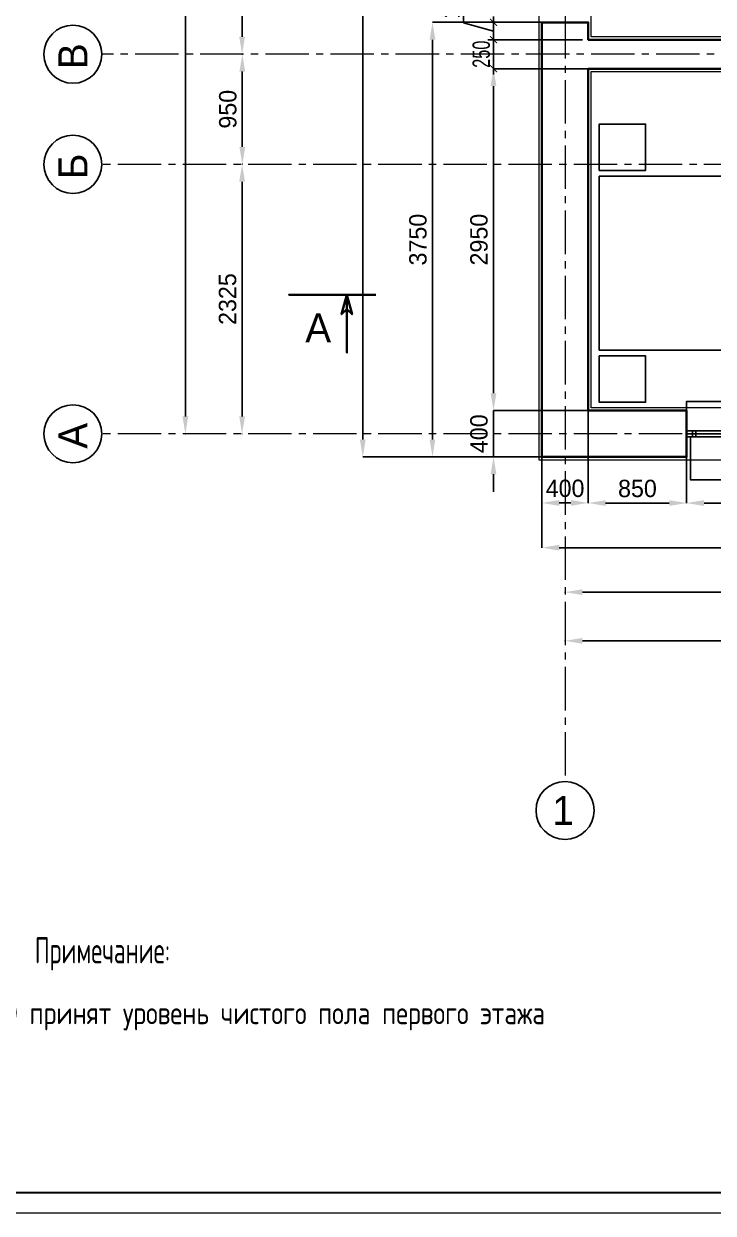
# Model space of a CAD drawing. Header units: millimetres. Extents: x 306212 to 393045, y -154783 to -111932.
# Drawn here: x 346910 to 352863, y -132283 to -122020 of the extents above; entities that cross this region are included whole.
import ezdxf
from ezdxf.enums import TextEntityAlignment as Align

# ---------------------------------------------------------------- set-up
doc = ezdxf.new("R2010")
doc.units = ezdxf.units.MM
doc.linetypes.add('CENTER2', pattern=[1.125, 0.75, -0.125, 0.125, -0.125])
for name, color, linetype in [('0 duvar', 2, 'Continuous'), ('AHSAP KAPI', 152, 'Continuous'), ('AKS', 252, 'CENTER2'), ('tefris', 8, 'Continuous')]:
    doc.layers.add(name, color=color, linetype=linetype)
doc.layers.add('ahsap', color=222, linetype='Continuous', lineweight=13)
doc.layers.add('OLCU', color=7, linetype='Continuous', lineweight=13)
doc.styles.add('SPDS', font='SPDS.shx')
doc.styles.add('TR', font='tsimplex.shx', dxfattribs={"width": 0.7})
doc.dimstyles.new('ISO-25', dxfattribs={"dimtxt": 100, "dimasz": 2.5, "dimexe": 1.25, "dimexo": 0.625, "dimtad": 1, "dimdec": 0, "dimtxsty": 'Standard', "dimcen": 2.5, "dimadec": 0, "dimazin": 0, "dimtfac": 1, "dimtdec": 0, "dimtmove": 0, "dimatfit": 3, "dimfxl": 0, "dimarcsym": 0})
doc.dimstyles.get("Standard").update_dxf_attribs({"dimtxt": 125, "dimasz": 60, "dimexe": 50, "dimexo": 50, "dimgap": 30, "dimtad": 1, "dimdec": 0, "dimzin": 0, "dimdsep": 46, "dimtxsty": 'TR', "dimblk": 'ARCHTICK', "dimcen": 90, "dimdle": 50, "dimclrt": 256, "dimadec": 0, "dimazin": 0, "dimtfac": 1, "dimtdec": 0, "dimtofl": 0, "dimtmove": 1, "dimatfit": 3, "dimldrblk": 'ARCHTICK', "dimfxl": 0, "dimtolj": 1, "dimtzin": 0, "dimarcsym": 0})

# ---------------------------------------------------------------- blocks, each defined once
blk = doc.blocks.new('*D500')
at = {"layer": 'ahsap', "color": 0, "lineweight": -2}
for p, q in [((351584, -126922), (351584, -126926)), ((351734, -126924), (355034, -126924)), ((355184, -126922), (355184, -126926))]:
    blk.add_line(p, q, dxfattribs=at)
at = {"layer": 'ahsap', "color": 0}
for points in [[(351734, -126899), (351734, -126949), (351584, -126924)], [(355034, -126899), (355034, -126949), (355184, -126924)]]:
    blk.add_solid(points, dxfattribs=at)
at = {"layer": 'DEFPOINTS', "color": 0}
for p in [(351584, -125782), (355184, -125782), (355184, -126924)]:
    blk.add_point(p, dxfattribs=at)
at = {"layer": 'ahsap', "color": 0, "insert": (353384, -126799), "char_height": 150, "attachment_point": 5}
blk.add_mtext('3600', dxfattribs=at)
blk = doc.blocks.new('*D505')
at = {"layer": 'ahsap', "color": 0, "lineweight": -2}
for p, q in [((348797, -120732), (348793, -120732)), ((348795, -120882), (348795, -122132)), ((348797, -122282), (348793, -122282))]:
    blk.add_line(p, q, dxfattribs=at)
at = {"layer": 'ahsap', "color": 0}
for points in [[(348770, -120882), (348820, -120882), (348795, -120732)], [(348770, -122132), (348820, -122132), (348795, -122282)]]:
    blk.add_solid(points, dxfattribs=at)
at = {"layer": 'DEFPOINTS', "color": 0}
for p in [(351359, -120732), (348795, -122282), (351359, -122282)]:
    blk.add_point(p, dxfattribs=at)
at = {"layer": 'ahsap', "color": 0, "insert": (348670, -121507), "char_height": 150, "attachment_point": 5, "rotation": 90}
blk.add_mtext('1550', dxfattribs=at)
blk = doc.blocks.new('*D506')
at = {"layer": 'ahsap', "color": 0, "lineweight": -2}
for p, q in [((348799, -122282), (348795, -122282)), ((348797, -122432), (348797, -123082)), ((348799, -123232), (348795, -123232))]:
    blk.add_line(p, q, dxfattribs=at)
at = {"layer": 'ahsap', "color": 0}
for points in [[(348772, -122432), (348822, -122432), (348797, -122282)], [(348772, -123082), (348822, -123082), (348797, -123232)]]:
    blk.add_solid(points, dxfattribs=at)
at = {"layer": 'DEFPOINTS', "color": 0}
for p in [(351359, -122282), (348797, -123232), (351359, -123232)]:
    blk.add_point(p, dxfattribs=at)
at = {"layer": 'ahsap', "color": 0, "insert": (348672, -122757), "char_height": 150, "attachment_point": 5, "rotation": 90}
blk.add_mtext('950', dxfattribs=at)
blk = doc.blocks.new('*D507')
at = {"layer": 'ahsap', "color": 0, "lineweight": -2}
for p, q in [((348797, -123232), (348794, -123232)), ((348795, -123382), (348795, -125407)), ((348797, -125557), (348794, -125557))]:
    blk.add_line(p, q, dxfattribs=at)
at = {"layer": 'ahsap', "color": 0}
for points in [[(348770, -123382), (348820, -123382), (348795, -123232)], [(348770, -125407), (348820, -125407), (348795, -125557)]]:
    blk.add_solid(points, dxfattribs=at)
at = {"layer": 'DEFPOINTS', "color": 0}
for p in [(351359, -123232), (348795, -125557), (351359, -125557)]:
    blk.add_point(p, dxfattribs=at)
at = {"layer": 'ahsap', "color": 0, "insert": (348670, -124395), "char_height": 150, "attachment_point": 5, "rotation": 90}
blk.add_mtext('2325', dxfattribs=at)
blk = doc.blocks.new('*D508')
at = {"layer": 'ahsap', "color": 0, "lineweight": -2}
for p, q in [((350966, -125207), (350966, -125057)), ((351782, -125357), (350966, -125357)), ((350966, -125757), (350966, -125357)), ((351383, -125757), (350966, -125757)), ((350966, -125907), (350966, -126057))]:
    blk.add_line(p, q, dxfattribs=at)
at = {"layer": 'ahsap', "color": 0}
for points in [[(350941, -125207), (350991, -125207), (350966, -125357)], [(350941, -125907), (350991, -125907), (350966, -125757)]]:
    blk.add_solid(points, dxfattribs=at)
at = {"layer": 'DEFPOINTS', "color": 0}
for p in [(350966, -125357), (351783, -125357), (351384, -125757)]:
    blk.add_point(p, dxfattribs=at)
at = {"layer": 'ahsap', "color": 0, "insert": (350841, -125557), "char_height": 150, "attachment_point": 5, "rotation": 90}
blk.add_mtext('400', dxfattribs=at)
blk = doc.blocks.new('*D509')
at = {"layer": 'ahsap', "color": 0, "lineweight": -2}
for p, q in [((351783, -122407), (350966, -122407)), ((350966, -125207), (350966, -122557)), ((351783, -125357), (350966, -125357))]:
    blk.add_line(p, q, dxfattribs=at)
at = {"layer": 'ahsap', "color": 0}
for points in [[(350941, -122557), (350991, -122557), (350966, -122407)], [(350941, -125207), (350991, -125207), (350966, -125357)]]:
    blk.add_solid(points, dxfattribs=at)
at = {"layer": 'DEFPOINTS', "color": 0}
for p in [(350966, -122407), (351784, -122407), (351784, -125357)]:
    blk.add_point(p, dxfattribs=at)
at = {"layer": 'ahsap', "color": 0, "insert": (350841, -123882), "char_height": 150, "attachment_point": 5, "rotation": 90}
blk.add_mtext('2950', dxfattribs=at)
blk = doc.blocks.new('_ArchTick')
at = {"color": 0, "linetype": 'ByBlock', "const_width": 0.15}
blk.add_lwpolyline([(-0.5, -0.5), (0.5, 0.5)], dxfattribs=at)
blk = doc.blocks.new('*D496')
at = {"layer": 'DEFPOINTS', "color": 0}
for p in [(350966, -122157), (350966, -122157), (350966, -122407)]:
    blk.add_point(p, dxfattribs=at)
at = {"layer": 'OLCU', "color": 0, "lineweight": -2}
for p, q in [((350966, -122457), (350966, -122107)), ((350916, -122157), (350916, -122157))]:
    blk.add_line(p, q, dxfattribs=at)
at = {"layer": 'OLCU', "color": 0, "lineweight": -2, "xscale": 60, "yscale": 60, "zscale": 60}
for p, rotation in [((350966, -122157), 90), ((350966, -122407), 270)]:
    blk.add_blockref('_ArchTick', p, dxfattribs=dict(at, rotation=rotation))
at = {"layer": 'OLCU', "insert": (350861, -122282), "char_height": 150, "attachment_point": 5, "rotation": 90, "style": 'TR'}
blk.add_mtext('\\A1;250', dxfattribs=at)
blk = doc.blocks.new('*D510')
at = {"layer": 'DEFPOINTS', "color": 0}
for p in [(350966, -122007), (351384, -122007), (351784, -122157)]:
    blk.add_point(p, dxfattribs=at)
at = {"layer": 'OLCU', "color": 0, "lineweight": -2}
for p, q in [((350706, -122011), (350706, -121701)), ((350966, -122082), (350706, -122011)), ((351334, -122007), (350916, -122007)), ((350966, -122207), (350966, -121957)), ((351734, -122157), (350916, -122157))]:
    blk.add_line(p, q, dxfattribs=at)
at = {"layer": 'OLCU', "color": 0, "lineweight": -2, "xscale": 60, "yscale": 60, "zscale": 60}
for p, rotation in [((350966, -122007), 90), ((350966, -122157), 270)]:
    blk.add_blockref('_ArchTick', p, dxfattribs=dict(at, rotation=rotation))
at = {"layer": 'OLCU', "insert": (350601, -121856), "char_height": 150, "attachment_point": 5, "rotation": 90, "style": 'TR'}
blk.add_mtext('\\A1;150', dxfattribs=at)
blk = doc.blocks.new('*D518')
at = {"layer": 'ahsap', "color": 0, "lineweight": -2}
for p, q in [((351784, -125358), (351784, -126154)), ((351384, -125758), (351384, -126154)), ((351534, -126154), (351634, -126154))]:
    blk.add_line(p, q, dxfattribs=at)
at = {"layer": 'ahsap', "color": 0}
for points in [[(351534, -126129), (351534, -126179), (351384, -126154)], [(351634, -126129), (351634, -126179), (351784, -126154)]]:
    blk.add_solid(points, dxfattribs=at)
at = {"layer": 'DEFPOINTS', "color": 0}
for p in [(351784, -125357), (351384, -125757), (351784, -126154)]:
    blk.add_point(p, dxfattribs=at)
at = {"layer": 'ahsap', "color": 0, "insert": (351584, -126029), "char_height": 150, "attachment_point": 5}
blk.add_mtext('400', dxfattribs=at)
blk = doc.blocks.new('*D519')
at = {"layer": 'ahsap', "color": 0, "lineweight": -2}
for p, q in [((351784, -125783), (351784, -126156)), ((352634, -125758), (352634, -126156)), ((351934, -126155), (352484, -126155))]:
    blk.add_line(p, q, dxfattribs=at)
at = {"layer": 'ahsap', "color": 0}
for points in [[(351934, -126130), (351934, -126180), (351784, -126155)], [(352484, -126130), (352484, -126180), (352634, -126155)]]:
    blk.add_solid(points, dxfattribs=at)
at = {"layer": 'DEFPOINTS', "color": 0}
for p in [(351784, -125782), (352634, -125757), (352634, -126155)]:
    blk.add_point(p, dxfattribs=at)
at = {"layer": 'ahsap', "color": 0, "insert": (352209, -126030), "char_height": 150, "attachment_point": 5}
blk.add_mtext('850', dxfattribs=at)
blk = doc.blocks.new('*D497')
at = {"layer": 'ahsap', "color": 0, "lineweight": -2}
for p, q in [((351384, -125759), (351384, -126540)), ((360634, -125758), (360634, -126540)), ((351534, -126540), (360484, -126540))]:
    blk.add_line(p, q, dxfattribs=at)
at = {"layer": 'ahsap', "color": 0}
for points in [[(351534, -126515), (351534, -126565), (351384, -126540)], [(360484, -126515), (360484, -126565), (360634, -126540)]]:
    blk.add_solid(points, dxfattribs=at)
at = {"layer": 'DEFPOINTS', "color": 0}
for p in [(351384, -125758), (360634, -125757), (360634, -126540)]:
    blk.add_point(p, dxfattribs=at)
at = {"layer": 'ahsap', "color": 0, "insert": (356009, -126415), "char_height": 150, "attachment_point": 5}
blk.add_mtext('9250', dxfattribs=at)
blk = doc.blocks.new('*D528')
at = {"layer": 'ahsap', "color": 0, "lineweight": -2}
for p, q in [((351383, -113807), (349837, -113807)), ((349837, -125607), (349837, -113957)), ((351383, -125757), (349837, -125757))]:
    blk.add_line(p, q, dxfattribs=at)
at = {"layer": 'ahsap', "color": 0}
for points in [[(349812, -113957), (349862, -113957), (349837, -113807)], [(349812, -125607), (349862, -125607), (349837, -125757)]]:
    blk.add_solid(points, dxfattribs=at)
at = {"layer": 'DEFPOINTS', "color": 0}
for p in [(349837, -113807), (351384, -113807), (351384, -125757)]:
    blk.add_point(p, dxfattribs=at)
at = {"layer": 'ahsap', "color": 0, "insert": (349712, -119782), "char_height": 150, "attachment_point": 5, "rotation": 90}
blk.add_mtext('11950', dxfattribs=at)
blk = doc.blocks.new('*D499')
at = {"layer": 'ahsap', "color": 0, "lineweight": -2}
for p, q in [((351584, -127342), (351584, -127346)), ((351734, -127344), (360284, -127344)), ((360434, -127342), (360434, -127346))]:
    blk.add_line(p, q, dxfattribs=at)
at = {"layer": 'ahsap', "color": 0}
for points in [[(351734, -127319), (351734, -127369), (351584, -127344)], [(360284, -127319), (360284, -127369), (360434, -127344)]]:
    blk.add_solid(points, dxfattribs=at)
at = {"layer": 'DEFPOINTS', "color": 0}
for p in [(351584, -126926), (360434, -126922), (360434, -127344)]:
    blk.add_point(p, dxfattribs=at)
at = {"layer": 'ahsap', "color": 0, "insert": (356009, -127219), "char_height": 150, "attachment_point": 5}
blk.add_mtext('8850', dxfattribs=at)
blk = doc.blocks.new('*D529')
at = {"layer": 'ahsap', "color": 0, "lineweight": -2}
for p, q in [((348303, -114007), (348306, -114007)), ((348305, -125407), (348305, -114157)), ((348307, -125557), (348304, -125557))]:
    blk.add_line(p, q, dxfattribs=at)
at = {"layer": 'ahsap', "color": 0}
for points in [[(348280, -114157), (348330, -114157), (348305, -114007)], [(348280, -125407), (348330, -125407), (348305, -125557)]]:
    blk.add_solid(points, dxfattribs=at)
at = {"layer": 'DEFPOINTS', "color": 0}
for p in [(319186, -114007), (348305, -114007), (348797, -125557)]:
    blk.add_point(p, dxfattribs=at)
at = {"layer": 'ahsap', "color": 0, "insert": (348180, -119782), "char_height": 150, "attachment_point": 5, "rotation": 90}
blk.add_mtext('11550', dxfattribs=at)
blk = doc.blocks.new('*D570')
at = {"layer": 'ahsap', "color": 0, "lineweight": -2}
for p, q in [((352634, -125758), (352634, -126156)), ((354134, -125758), (354134, -126156)), ((352784, -126155), (353984, -126155))]:
    blk.add_line(p, q, dxfattribs=at)
at = {"layer": 'ahsap', "color": 0}
for points in [[(352784, -126130), (352784, -126180), (352634, -126155)], [(353984, -126130), (353984, -126180), (354134, -126155)]]:
    blk.add_solid(points, dxfattribs=at)
at = {"layer": 'DEFPOINTS', "color": 0}
for p in [(352634, -125757), (354134, -125757), (354134, -126155)]:
    blk.add_point(p, dxfattribs=at)
at = {"layer": 'ahsap', "color": 0, "insert": (353384, -126030), "char_height": 150, "attachment_point": 5}
blk.add_mtext('1500', dxfattribs=at)
blk = doc.blocks.new('*D578')
at = {"layer": 'ahsap', "color": 0, "lineweight": -2}
for p, q in [((351382, -122007), (350439, -122007)), ((350439, -125607), (350439, -122157)), ((351382, -125757), (350439, -125757))]:
    blk.add_line(p, q, dxfattribs=at)
at = {"layer": 'ahsap', "color": 0}
for points in [[(350414, -122157), (350464, -122157), (350439, -122007)], [(350414, -125607), (350464, -125607), (350439, -125757)]]:
    blk.add_solid(points, dxfattribs=at)
at = {"layer": 'DEFPOINTS', "color": 0}
for p in [(350439, -122007), (351383, -122007), (351383, -125757)]:
    blk.add_point(p, dxfattribs=at)
at = {"layer": 'ahsap', "color": 0, "insert": (350314, -123882), "char_height": 150, "attachment_point": 5, "rotation": 90}
blk.add_mtext('3750', dxfattribs=at)
blk = doc.blocks.new('*D633')
at = {"layer": 'ahsap', "color": 0, "lineweight": -2}
for p, q in [((377914, -114007), (377917, -114007)), ((377916, -125407), (377916, -114157)), ((377918, -125557), (377915, -125557))]:
    blk.add_line(p, q, dxfattribs=at)
at = {"layer": 'ahsap', "color": 0}
for points in [[(377891, -114157), (377941, -114157), (377916, -114007)], [(377891, -125407), (377941, -125407), (377916, -125557)]]:
    blk.add_solid(points, dxfattribs=at)
at = {"layer": 'DEFPOINTS', "color": 0}
for p in [(348797, -114007), (377916, -114007), (378409, -125557)]:
    blk.add_point(p, dxfattribs=at)
at = {"layer": 'ahsap', "color": 0, "insert": (377791, -119782), "char_height": 150, "attachment_point": 5, "rotation": 90}
blk.add_mtext('11550', dxfattribs=at)

msp = doc.modelspace()

# ---------------------------------------------------------------- linework, layer by layer
at = {"layer": '0 duvar', "color": 7, "lineweight": 30, "ltscale": 0.071429}
msp.add_lwpolyline([(336529.7, -112108.8), (363257, -112108.8), (363257, -132106), (336529.7, -132106)], close=True, dxfattribs=at)
at = {"layer": 'ahsap', "color": 3, "lineweight": 0}
for points in [[(351358.5, -125557.4), (351358.5, -125557.4), (351358.5, -125782.4), (351808.5, -125782.4), (360208.5, -125782.4), (360658.5, -125782.4), (360658.5, -125332.4), (360658.5, -114232.4), (360658.5, -113782.4), (351358.5, -113782.4), (351358.5, -125557.4)], [(354958.5, -122432.4), (354958.5, -125332.4), (351808.5, -125332.4), (351808.5, -122432.4), (354958.5, -122432.4)]]:
    msp.add_lwpolyline(points, dxfattribs=at)
msp.add_lwpolyline([(356908.5, -118582.4), (356908.5, -123382.4), (360208.5, -123382.4), (360208.5, -125332.4), (360208.5, -125332.4), (355408.5, -125332.4), (355408.5, -122132.4), (351808.5, -122132.4), (351808.5, -120882.4), (355408.5, -120882.4), (355408.5, -118582.4)], close=True, dxfattribs=at)
at = {"layer": 'ahsap', "color": 26, "lineweight": 35}
msp.add_lwpolyline([(351783.5, -122407.4), (351783.5, -125357.4), (352633.5, -125357.4), (352633.5, -125557.4), (352633.5, -125757.4), (351383.5, -125757.4), (351383.5, -125557.4), (351383.5, -122007.4), (351783.5, -122007.4), (351783.5, -122157.4), (353583.5, -122157.4), (353583.5, -122407.4)], close=True, dxfattribs=at)
at = {"layer": 'ahsap', "color": 1, "lineweight": 35}
msp.add_lwpolyline([(349949.9, -124357.4), (349199.9, -124357.4), (349699.9, -124357.4), (349699.9, -124357.4), (349699.9, -124857.4), (349699.9, -124357.4), (349745.2, -124526.4), (349699.9, -124357.4), (349654.6, -124526.4), (349699.9, -124481.1), (349745.2, -124526.4)], dxfattribs=at)
at = {"layer": 'AHSAP KAPI'}
for points in [[(354133.5, -125557.4), (352633.5, -125557.4), (352633.5, -125277.4), (354133.5, -125277.4)], [(354133.5, -125532.4), (352633.5, -125532.4), (352633.5, -125582.4), (352683.5, -125582.4), (352683.5, -125532.4), (352713.5, -125532.4), (352713.5, -125582.4), (352683.5, -125582.4), (354053.5, -125582.4)], [(354098.6, -125955.6), (352668.5, -125955.6), (352668.5, -125582.4), (352633.5, -125582.4), (352633.5, -125557.4)]]:
    msp.add_lwpolyline(points, dxfattribs=at)
at = {"layer": 'AKS', "lineweight": 5, "ltscale": 500}
for p, q in [((351583.5, -113506.3), (351583.5, -128557.4)), ((356121, -122282.4), (347583.5, -122282.4)), ((362158.5, -123232.4), (347583.5, -123232.4)), ((362158.5, -125557.4), (347583.5, -125557.4))]:
    msp.add_line(p, q, dxfattribs=at)
at = {"layer": 'AKS', "color": 2, "linetype": 'Continuous'}
for centre in [(347333.5, -122282.4), (347333.5, -123232.4), (347333.5, -125557.4), (351583.5, -128807.4)]:
    msp.add_circle(centre, 250.5, dxfattribs=at)
at = {"layer": 'OLCU', "linetype": 'Continuous', "ltscale": 50}
msp.add_lwpolyline([(335822.6, -111932.1), (363433.7, -111932.1), (363433.7, -132282.7), (335822.6, -132282.7)], close=True, dxfattribs=at)
at = {"layer": 'tefris'}
for points in [[(351879.6, -123285.1), (351879.6, -122885.1), (352279.6, -122885.1), (352279.6, -123285.1), (351879.6, -123285.1)], [(351879.6, -124835.1), (354079.6, -124835.1), (354079.6, -123335.1), (351879.6, -123335.1), (351879.6, -124835.1)], [(351879.6, -124885.1), (351879.6, -125285.1), (352279.6, -125285.1), (352279.6, -124885.1), (351879.6, -124885.1)]]:
    msp.add_lwpolyline(points, dxfattribs=at)

# ---------------------------------------------------------------- texts
at = {"layer": '0 duvar', "color": 0, "ltscale": 0.071429, "style": 'SPDS', "width": 0.8}
msp.add_text('Примечание:', height=225, dxfattribs=at).set_placement((347004.5, -130127.1))
at = {"layer": '0 duvar', "color": 0, "ltscale": 0.071429, "style": 'SPDS'}
msp.add_text('1. За отметку 0,000 принят уровень чистого пола первого этажа ', height=195, dxfattribs=at).set_placement((344969.6, -130652.1))
at = {"layer": 'AKS', "color": 1}
for s, p in [('В', (347333.5, -122299.7)), ('Б', (347333.5, -123249.7)), ('А', (347333.5, -125574.7))]:
    msp.add_text(s, height=250, rotation=90, dxfattribs=at).set_placement(p, align=Align.MIDDLE)
for s, p in [('А', (349452.2, -124643.7)), ('1', (351566.2, -128807.4))]:
    msp.add_text(s, height=250, dxfattribs=at).set_placement(p, align=Align.MIDDLE)

# ---------------------------------------------------------------- dimensions: what is measured, and where the dimension line sits
at = {"layer": 'ahsap', "color": 0}
for base, p1, p2, override, picture, middle in [((349836.9, -113807.4), (351383.5, -125757.4), (351383.5, -113807.4), {"dimtxt": 150, "dimasz": 150, "dimexe": 0.25, "dimgap": 50, "dimdle": 0.25, "dimfxl": 0.25}, '*D528', (349711.9, -119782.4)), ((348794.7, -122282.4), (351358.5, -120732.4), (351358.5, -122282.4), {"dimtxt": 150, "dimasz": 150, "dimgap": 50, "dimfxl": 2, "dimfxlon": 1}, '*D505', (348669.7, -121507.4)), ((350438.9, -122007.4), (351382.9, -125757.4), (351382.9, -122007.4), {"dimtxt": 150, "dimasz": 150, "dimexe": 0.25, "dimgap": 50, "dimdle": 0.25, "dimfxl": 0.25}, '*D578', (350313.9, -123882.4)), ((348796.7, -123232.4), (351358.5, -122282.4), (351358.5, -123232.4), {"dimtxt": 150, "dimasz": 150, "dimgap": 50, "dimfxl": 2, "dimfxlon": 1}, '*D506', (348671.7, -122757.4)), ((350965.8, -122407.4), (351783.5, -125357.4), (351783.5, -122407.4), {"dimtxt": 150, "dimasz": 150, "dimexe": 0.25, "dimgap": 50, "dimdle": 0.25, "dimfxl": 0.25}, '*D509', (350840.8, -123882.4)), ((348795.5, -125557.4), (351358.5, -123232.4), (351358.5, -125557.4), {"dimtxt": 150, "dimasz": 150, "dimgap": 50, "dimfxl": 2, "dimfxlon": 1}, '*D507', (348670.5, -124394.9))]:
    dim = msp.add_linear_dim(base=base, p1=p1, p2=p2, angle=90, dimstyle='ISO-25', override=override, dxfattribs=at)
    dim.commit()
    dim.dimension.update_dxf_attribs({"geometry": picture, "text_midpoint": middle})
for base, p1, p2, override, picture, middle in [((348304.8, -114007.4), (348797.5, -125557.4), (319186.4, -114007.4), {"dimtxt": 150, "dimasz": 150, "dimgap": 50, "dimfxl": 2, "dimfxlon": 1}, '*D529', (348304.8, -119782.4)), ((377915.9, -114007.4), (378408.6, -125557.4), (348797.5, -114007.4), {"dimtxt": 150, "dimasz": 150, "dimgap": 50, "dimfxl": 2, "dimfxlon": 1}, '*D633', (377915.9, -119782.4)), ((350965.8, -125357.4), (351383.5, -125757.4), (351782.9, -125357.4), {"dimtxt": 150, "dimasz": 150, "dimexe": 0.25, "dimgap": 50, "dimdle": 0.25, "dimfxl": 0.25}, '*D508', (350965.8, -125557.4))]:
    dim = msp.add_linear_dim(base=base, p1=p1, p2=p2, angle=90, dimstyle='ISO-25', override=override, dxfattribs=at)
    dim.commit()
    dim.dimension.update_dxf_attribs({"geometry": picture, "text_midpoint": middle, "dimtype": 160})
for base, p1, p2, override, picture, middle in [((351783.5, -126154.1), (351383.5, -125757.4), (351783.5, -125357.4), {"dimtxt": 150, "dimasz": 150, "dimexe": 0.25, "dimgap": 50, "dimdle": 0.25, "dimfxl": 0.25}, '*D518', (351583.5, -126154.1)), ((355183.5, -126924.3), (351583.5, -125782.4), (355183.5, -125782.4), {"dimtxt": 150, "dimasz": 150, "dimgap": 50, "dimfxl": 2, "dimfxlon": 1}, '*D500', (353383.5, -126924.3))]:
    dim = msp.add_linear_dim(base=base, p1=p1, p2=p2, dimstyle='ISO-25', override=override, dxfattribs=at)
    dim.commit()
    dim.dimension.update_dxf_attribs({"geometry": picture, "text_midpoint": middle, "dimtype": 160})
for base, p1, p2, override, picture, middle in [((360633.5, -126539.5), (351383.5, -125758), (360633.5, -125757.4), {"dimtxt": 150, "dimasz": 150, "dimexe": 0.25, "dimgap": 50, "dimdle": 0.25, "dimfxl": 0.25}, '*D497', (356008.5, -126414.5)), ((352633.5, -126155.4), (351783.5, -125782.4), (352633.5, -125757.4), {"dimtxt": 150, "dimasz": 150, "dimexe": 0.25, "dimgap": 50, "dimdle": 0.25, "dimfxl": 0.25}, '*D519', (352208.5, -126030.4)), ((354133.5, -126155.4), (352633.5, -125757.4), (354133.5, -125757.4), {"dimtxt": 150, "dimasz": 150, "dimexe": 0.25, "dimgap": 50, "dimdle": 0.25, "dimfxl": 0.25}, '*D570', (353383.5, -126030.4)), ((360433.5, -127344.3), (351583.5, -126925.5), (360433.5, -126922.3), {"dimtxt": 150, "dimasz": 150, "dimgap": 50, "dimfxl": 2, "dimfxlon": 1}, '*D499', (356008.5, -127219.3))]:
    dim = msp.add_linear_dim(base=base, p1=p1, p2=p2, dimstyle='ISO-25', override=override, dxfattribs=at)
    dim.commit()
    dim.dimension.update_dxf_attribs({"geometry": picture, "text_midpoint": middle})
at = {"layer": 'OLCU'}
for base, p1, p2, picture, middle in [((350965.8, -122007.4), (351783.5, -122157.4), (351383.5, -122007.4), '*D510', (350705.8, -121981.3)), ((350965.6, -122157.4), (350965.6, -122407.4), (350965.8, -122157.4), '*D496', (350965.6, -122282.4))]:
    dim = msp.add_linear_dim(base=base, p1=p1, p2=p2, angle=90, dimstyle='Standard', override={"dimtxt": 150}, dxfattribs=at)
    dim.commit()
    dim.dimension.update_dxf_attribs({"geometry": picture, "text_midpoint": middle, "dimtype": 160})

doc.saveas('drawing.dxf')
